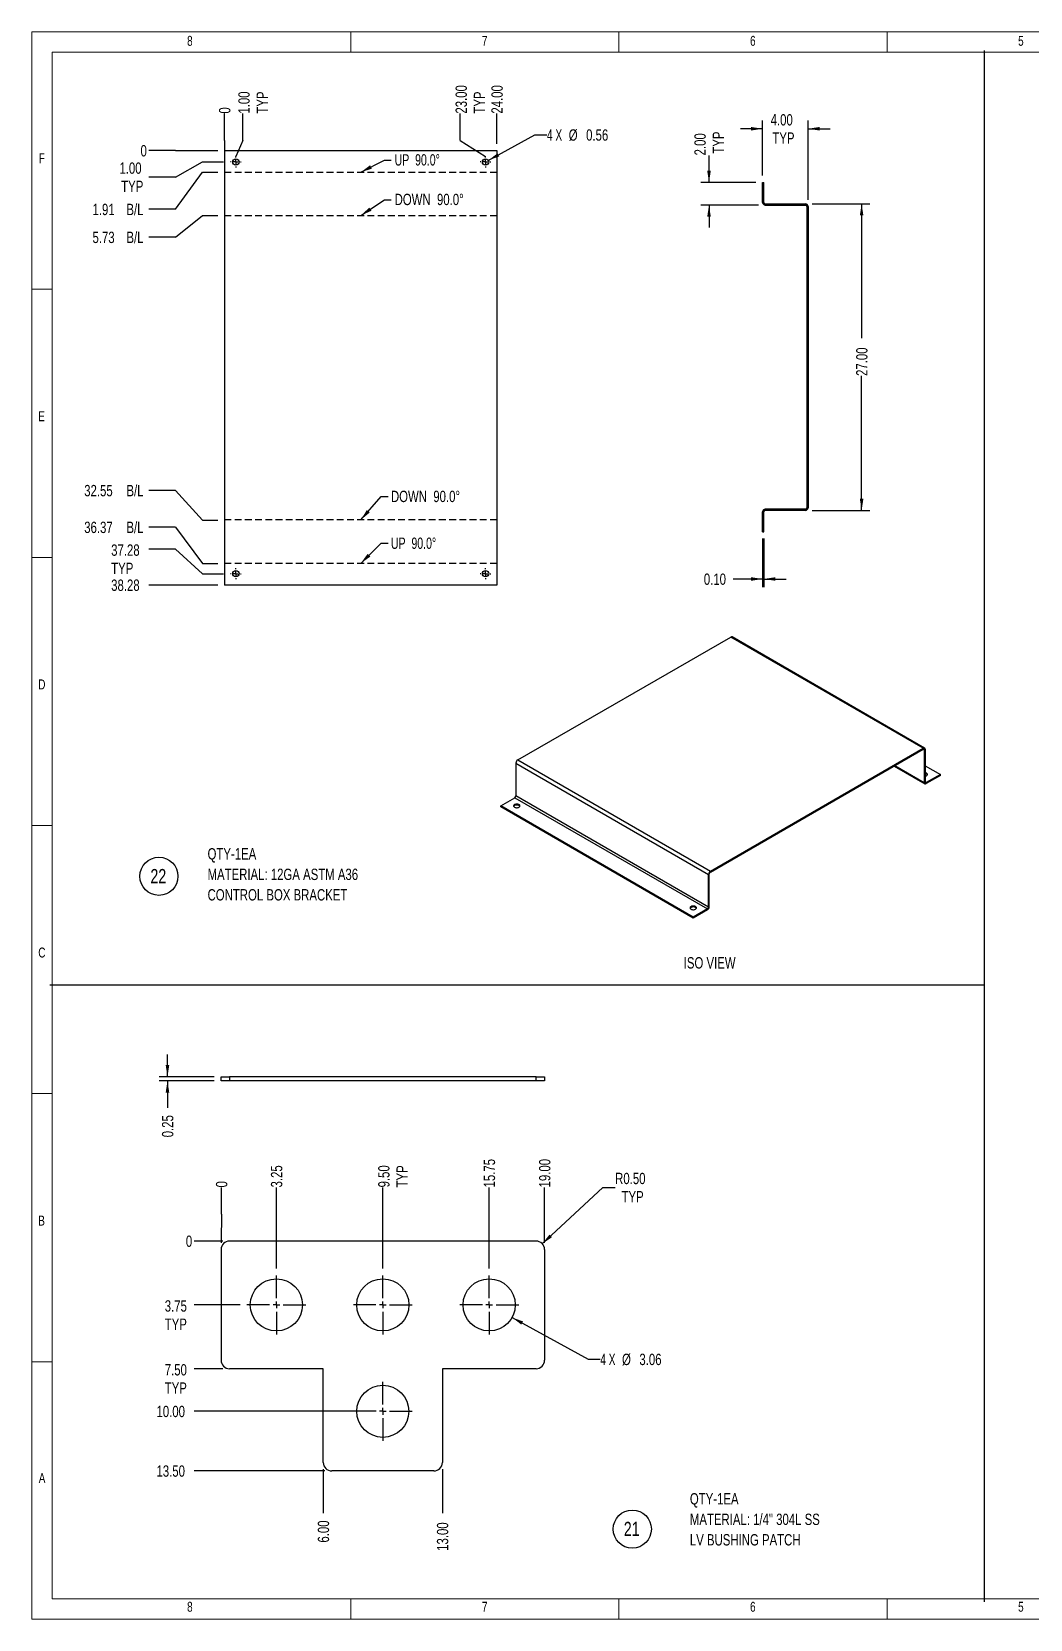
# Model space of a CAD drawing. Header units: inches. Extents: x 1 to 529, y 1 to 374.
# Drawn here: x 0.6 to 235.2, y 0.6 to 373.6 of the extents above; entities that cross this region are included whole.
import ezdxf

# ---------------------------------------------------------------- set-up
doc = ezdxf.new("R2010")
doc.units = ezdxf.units.IN
doc.header["$LTSCALE"] = 32
doc.header["$MEASUREMENT"] = 0
doc.linetypes.add('HIDDEN', pattern=[0.075, 0.05, -0.025])
doc.layers.add('FORMAT', color=7, linetype='Continuous')
doc.styles.add('SLDTEXTSTYLE0', font='TXT', dxfattribs={"width": 0.75})
doc.styles.add('SLDTEXTSTYLE2', font='TXT', dxfattribs={"width": 0.666667})
doc.styles.add('SLDTEXTSTYLE3', font='TXT', dxfattribs={"width": 0.694444})
doc.dimstyles.new('SLDDIMSTYLE10', dxfattribs={"dimtxt": 2.71875, "dimasz": 2.71875, "dimexe": 0, "dimexo": 0.0625, "dimgap": 0.679688, "dimtad": 0, "dimtih": 1, "dimtoh": 1, "dimdec": 0, "dimlfac": 0.25, "dimrnd": 1e-09, "dimdsep": 46, "dimtxsty": 'SLDTEXTSTYLE0', "dimblk1": 'NONE', "dimblk2": 'NONE', "dimsah": 1, "dimcen": 0.09, "dimadec": 0, "dimazin": 2, "dimtfac": 1, "dimtdec": 0, "dimtofl": 0, "dimtmove": 0, "dimatfit": 3, "dimldrblk": 'NONE', "dimfxl": 0, "dimfrac": 2, "dimtolj": 1, "dimtzin": 12, "dimarcsym": 0})
doc.dimstyles.new('SLDDIMSTYLE11', dxfattribs={"dimtxt": 2.71875, "dimasz": 2.71875, "dimexe": 0, "dimexo": 0.0625, "dimgap": 0.679688, "dimtad": 0, "dimtih": 1, "dimtoh": 1, "dimlfac": 0.25, "dimrnd": 1e-09, "dimzin": 12, "dimdsep": 46, "dimtxsty": 'SLDTEXTSTYLE0', "dimblk1": 'NONE', "dimblk2": 'NONE', "dimsah": 1, "dimcen": 0.09, "dimadec": 0, "dimazin": 3, "dimtfac": 1, "dimtofl": 0, "dimtmove": 0, "dimatfit": 3, "dimldrblk": 'NONE', "dimfxl": 0, "dimfrac": 2, "dimtolj": 1, "dimtzin": 12, "dimarcsym": 0})
doc.dimstyles.new('SLDDIMSTYLE12', dxfattribs={"dimtxt": 2.71875, "dimasz": 2.71875, "dimexe": 0, "dimexo": 0.0625, "dimgap": 0.679688, "dimtad": 0, "dimtih": 1, "dimtoh": 1, "dimlfac": 0.25, "dimrnd": 1e-09, "dimzin": 4, "dimdsep": 46, "dimtxsty": 'SLDTEXTSTYLE0', "dimblk1": 'NONE', "dimblk2": 'NONE', "dimsah": 1, "dimcen": 0.09, "dimadec": 0, "dimazin": 1, "dimtfac": 1, "dimtofl": 0, "dimtmove": 0, "dimatfit": 3, "dimldrblk": 'NONE', "dimfxl": 0, "dimfrac": 2, "dimtolj": 1, "dimtzin": 12, "dimarcsym": 0})
doc.dimstyles.new('SLDDIMSTYLE13', dxfattribs={"dimtxt": 2.71875, "dimasz": 2.71875, "dimexe": 0, "dimexo": 0.0625, "dimgap": 0.679688, "dimtad": 0, "dimtih": 1, "dimtoh": 1, "dimlfac": 0.25, "dimrnd": 1e-09, "dimzin": 4, "dimdsep": 46, "dimtxsty": 'SLDTEXTSTYLE0', "dimblk1": 'NONE', "dimblk2": 'NONE', "dimsah": 1, "dimcen": 0.09, "dimadec": 0, "dimazin": 1, "dimtfac": 1, "dimtofl": 0, "dimtmove": 0, "dimatfit": 3, "dimldrblk": 'NONE', "dimfxl": 0, "dimfrac": 2, "dimtolj": 1, "dimtzin": 12, "dimarcsym": 0})
doc.dimstyles.new('SLDDIMSTYLE14', dxfattribs={"dimtxt": 2.71875, "dimasz": 2.71875, "dimexe": 0, "dimexo": 0.0625, "dimgap": 0.679688, "dimtad": 0, "dimtih": 1, "dimtoh": 1, "dimlfac": 0.25, "dimrnd": 1e-09, "dimzin": 12, "dimdsep": 46, "dimtxsty": 'SLDTEXTSTYLE0', "dimblk1": 'NONE', "dimblk2": 'NONE', "dimsah": 1, "dimcen": 0.09, "dimadec": 0, "dimazin": 3, "dimtfac": 1, "dimtofl": 0, "dimtmove": 0, "dimatfit": 3, "dimldrblk": 'NONE', "dimfxl": 0, "dimfrac": 2, "dimtolj": 1, "dimtzin": 12, "dimarcsym": 0})
doc.dimstyles.new('SLDDIMSTYLE15', dxfattribs={"dimtxt": 2.71875, "dimasz": 2.71875, "dimexe": 0, "dimexo": 0.0625, "dimgap": 0.679688, "dimtad": 0, "dimtih": 1, "dimtoh": 1, "dimlfac": 0.25, "dimrnd": 1e-09, "dimzin": 12, "dimdsep": 46, "dimtxsty": 'SLDTEXTSTYLE0', "dimsah": 1, "dimcen": 0, "dimadec": 0, "dimazin": 3, "dimtfac": 1, "dimtofl": 0, "dimtmove": 0, "dimatfit": 3, "dimfxl": 0, "dimfrac": 2, "dimtolj": 1, "dimtzin": 12, "dimarcsym": 0})
doc.dimstyles.new('SLDDIMSTYLE16', dxfattribs={"dimtxt": 2.71875, "dimasz": 2.71875, "dimexe": 0, "dimexo": 0.0625, "dimgap": 0.679688, "dimtad": 0, "dimtih": 1, "dimtoh": 1, "dimlfac": 0.25, "dimrnd": 1e-09, "dimzin": 0, "dimdsep": 46, "dimtxsty": 'SLDTEXTSTYLE0', "dimsah": 1, "dimcen": 0, "dimadec": 0, "dimazin": 0, "dimtfac": 1, "dimtofl": 0, "dimtmove": 0, "dimatfit": 3, "dimfxl": 0, "dimfrac": 2, "dimtolj": 1, "dimtzin": 12, "dimarcsym": 0})
doc.dimstyles.new('SLDDIMSTYLE20', dxfattribs={"dimtxt": 2.71875, "dimasz": 2.71875, "dimexe": 0, "dimexo": 0.0625, "dimgap": 0.679688, "dimtad": 0, "dimlfac": 0.375, "dimrnd": 1e-09, "dimzin": 4, "dimdsep": 46, "dimtxsty": 'SLDTEXTSTYLE0', "dimsah": 1, "dimcen": 0.09, "dimadec": 0, "dimazin": 1, "dimtfac": 1, "dimtmove": 0, "dimatfit": 0, "dimfxl": 0, "dimfrac": 2, "dimtolj": 1, "dimtzin": 12, "dimarcsym": 0})
doc.dimstyles.new('SLDDIMSTYLE21', dxfattribs={"dimtxt": 2.71875, "dimasz": 2.71875, "dimexe": 0, "dimexo": 0.0625, "dimgap": 0.679688, "dimtad": 0, "dimlfac": 0.375, "dimrnd": 1e-09, "dimzin": 4, "dimdsep": 46, "dimtxsty": 'SLDTEXTSTYLE0', "dimsah": 1, "dimcen": 0.09, "dimadec": 0, "dimazin": 1, "dimtfac": 1, "dimtofl": 0, "dimtmove": 0, "dimatfit": 3, "dimfxl": 0, "dimfrac": 2, "dimtolj": 1, "dimtzin": 12, "dimarcsym": 0})
doc.dimstyles.new('SLDDIMSTYLE22', dxfattribs={"dimtxt": 2.71875, "dimasz": 2.71875, "dimexe": 0, "dimexo": 0.0625, "dimgap": 0.679688, "dimtad": 0, "dimlfac": 0.375, "dimrnd": 1e-09, "dimzin": 0, "dimdsep": 46, "dimtxsty": 'SLDTEXTSTYLE0', "dimsah": 1, "dimcen": 0.09, "dimadec": 0, "dimazin": 0, "dimtfac": 1, "dimtmove": 0, "dimatfit": 0, "dimfxl": 0, "dimfrac": 2, "dimtolj": 1, "dimtzin": 12, "dimarcsym": 0})
doc.dimstyles.new('SLDDIMSTYLE23', dxfattribs={"dimtxt": 2.71875, "dimasz": 2.71875, "dimexe": 0, "dimexo": 0.0625, "dimgap": 0.679688, "dimtad": 0, "dimtih": 1, "dimtoh": 1, "dimdec": 0, "dimlfac": 0.375, "dimrnd": 1e-09, "dimdsep": 46, "dimtxsty": 'SLDTEXTSTYLE0', "dimblk1": 'NONE', "dimblk2": 'NONE', "dimsah": 1, "dimcen": 0.09, "dimadec": 0, "dimazin": 2, "dimtfac": 1, "dimtdec": 0, "dimtofl": 0, "dimtmove": 0, "dimatfit": 3, "dimldrblk": 'NONE', "dimfxl": 0, "dimfrac": 2, "dimtolj": 1, "dimtzin": 12, "dimarcsym": 0})
doc.dimstyles.new('SLDDIMSTYLE24', dxfattribs={"dimtxt": 2.71875, "dimasz": 2.71875, "dimexe": 0, "dimexo": 0.0625, "dimgap": 0.679688, "dimtad": 0, "dimtih": 1, "dimtoh": 1, "dimlfac": 0.375, "dimrnd": 1e-09, "dimzin": 4, "dimdsep": 46, "dimtxsty": 'SLDTEXTSTYLE0', "dimblk1": 'NONE', "dimblk2": 'NONE', "dimsah": 1, "dimcen": 0.09, "dimadec": 0, "dimazin": 1, "dimtfac": 1, "dimtofl": 0, "dimtmove": 0, "dimatfit": 3, "dimldrblk": 'NONE', "dimfxl": 0, "dimfrac": 2, "dimtolj": 1, "dimtzin": 12, "dimarcsym": 0})
doc.dimstyles.new('SLDDIMSTYLE25', dxfattribs={"dimtxt": 2.71875, "dimasz": 2.71875, "dimexe": 0, "dimexo": 0.0625, "dimgap": 0.679688, "dimtad": 0, "dimtih": 1, "dimtoh": 1, "dimlfac": 0.375, "dimrnd": 1e-09, "dimzin": 12, "dimdsep": 46, "dimtxsty": 'SLDTEXTSTYLE0', "dimblk1": 'NONE', "dimblk2": 'NONE', "dimsah": 1, "dimcen": 0.09, "dimadec": 0, "dimazin": 3, "dimtfac": 1, "dimtofl": 0, "dimtmove": 0, "dimatfit": 3, "dimldrblk": 'NONE', "dimfxl": 0, "dimfrac": 2, "dimtolj": 1, "dimtzin": 12, "dimarcsym": 0})
doc.dimstyles.new('SLDDIMSTYLE26', dxfattribs={"dimtxt": 2.71875, "dimasz": 2.71875, "dimexe": 0, "dimexo": 0.0625, "dimgap": 0.679688, "dimtad": 0, "dimtih": 1, "dimtoh": 1, "dimlfac": 0.375, "dimrnd": 1e-09, "dimzin": 4, "dimdsep": 46, "dimtxsty": 'SLDTEXTSTYLE0', "dimblk1": 'NONE', "dimblk2": 'NONE', "dimsah": 1, "dimcen": 0.09, "dimadec": 0, "dimazin": 1, "dimtfac": 1, "dimtofl": 0, "dimtmove": 0, "dimatfit": 3, "dimldrblk": 'NONE', "dimfxl": 0, "dimfrac": 2, "dimtolj": 1, "dimtzin": 12, "dimarcsym": 0})
doc.dimstyles.new('SLDDIMSTYLE27', dxfattribs={"dimtxt": 2.71875, "dimasz": 2.71875, "dimexe": 0, "dimexo": 0.0625, "dimgap": 0.679688, "dimtad": 0, "dimtih": 1, "dimtoh": 1, "dimlfac": 0.375, "dimrnd": 1e-09, "dimdsep": 46, "dimtxsty": 'SLDTEXTSTYLE0', "dimsah": 1, "dimcen": 0, "dimadec": 0, "dimazin": 2, "dimtfac": 1, "dimtofl": 0, "dimtmove": 0, "dimatfit": 3, "dimfxl": 0, "dimfrac": 2, "dimtolj": 1, "dimtzin": 12, "dimarcsym": 0})
doc.dimstyles.new('SLDDIMSTYLE8', dxfattribs={"dimtxt": 0.18, "dimasz": 2.71875, "dimexe": 0, "dimexo": 0.0625, "dimgap": 0, "dimtad": 0, "dimtih": 1, "dimtoh": 1, "dimdec": 0, "dimrnd": 1e-09, "dimzin": 0, "dimdsep": 46, "dimtxsty": 'Standard', "dimsah": 1, "dimcen": 0.09, "dimadec": 0, "dimazin": 0, "dimtfac": 2.71875, "dimtdec": 0, "dimtofl": 0, "dimtmove": 0, "dimatfit": 3, "dimfxl": 0, "dimfrac": 2, "dimtolj": 1, "dimtzin": 0, "dimarcsym": 0})
doc.dimstyles.new('SLDDIMSTYLE9', dxfattribs={"dimtxt": 2.71875, "dimasz": 2.71875, "dimexe": 0, "dimexo": 0.0625, "dimgap": 0.679688, "dimtad": 0, "dimlfac": 0.25, "dimrnd": 1e-09, "dimdsep": 46, "dimtxsty": 'SLDTEXTSTYLE0', "dimsah": 1, "dimcen": 0.09, "dimadec": 0, "dimazin": 2, "dimtfac": 1, "dimtmove": 0, "dimatfit": 0, "dimfxl": 0, "dimfrac": 2, "dimtolj": 1, "dimtzin": 12, "dimarcsym": 0})

# ---------------------------------------------------------------- blocks, each defined once
blk = doc.blocks.new('SW_NOTE_0')
at = {"layer": 'FORMAT', "color": 0, "attachment_point": 1, "style": 'SLDTEXTSTYLE0'}
for s, insert, char_height in [('QTY-1EA', (0, 3.44), 2.667), ('MATERIAL: 12GA ASTM A36', (0, -1.38), 2.6667), ('CONTROL BOX BRACKET', (0, -6.19), 2.6667)]:
    blk.add_mtext(s, dxfattribs=dict(at, insert=insert, char_height=char_height))
blk = doc.blocks.new('SW_NOTE_0_3')
at = {"layer": 'FORMAT', "color": 0, "attachment_point": 1, "style": 'SLDTEXTSTYLE0'}
for s, insert, char_height in [('QTY-1EA', (0, 3.44), 2.667), ('MATERIAL: 1/4" 304L SS', (0, -1.38), 2.6667), ('LV BUSHING PATCH', (0, -6.19), 2.6667)]:
    blk.add_mtext(s, dxfattribs=dict(at, insert=insert, char_height=char_height))
blk = doc.blocks.new('Drawing View98')
at = {"color": 7, "linetype": 'Continuous', "lineweight": 25}
for p, q in [((-74, 0), (-74, 1)), ((-74, 1), (-72, 1)), ((-72, 0), (-74, 0)), ((-72, 1), (-72, 0)), ((0, 1), (-72, 1)), ((0, 0), (-72, 0)), ((0, 0), (0, 1)), ((0, 1), (2, 1)), ((2, 0), (0, 0)), ((2, 1), (2, 0))]:
    blk.add_line(p, q, dxfattribs=at)
blk = doc.blocks.new('_D_16')
at = {"layer": 'FORMAT'}
for p, q in [((32.49, 128.07), (32.49, 133.29)), ((43.49, 128.07), (30.57, 128.07)), ((43.49, 127.07), (30.57, 127.07)), ((32.49, 127.07), (32.49, 120.73))]:
    blk.add_line(p, q, dxfattribs=at)
for points in [[(32.49, 128.07), (32.91, 130.78), (32.07, 130.78)], [(32.49, 127.07), (32.07, 124.35), (32.91, 124.35)]]:
    blk.add_solid(points, dxfattribs=at)
at = {"layer": 'FORMAT', "insert": (31.2, 113.83), "char_height": 2.667, "attachment_point": 1, "rotation": 90, "style": 'SLDTEXTSTYLE0'}
blk.add_mtext('0.25', dxfattribs=at)
blk = doc.blocks.new('SW_NOTE_0_5')
at = {"layer": 'FORMAT', "color": 0}
blk.add_circle((2.43, 2.59), 4.48, dxfattribs=at)
at = {"layer": 'FORMAT', "color": 0, "insert": (2.29, 4.3), "char_height": 3.333, "attachment_point": 2, "style": 'SLDTEXTSTYLE0'}
blk.add_mtext('21', dxfattribs=at)
blk = doc.blocks.new('Drawing View99')
at = {"color": 7, "linetype": 'Continuous', "lineweight": 25}
for p, q in [((22, 30), (-50, 30)), ((-52, 28), (-52, 2)), ((24, 28), (24, 2)), ((0, 0), (0, -22)), ((22, 0), (0, 0)), ((-28, 0), (-50, 0)), ((-28, -22), (-28, 0)), ((-2, -24), (-26, -24))]:
    blk.add_line(p, q, dxfattribs=at)
for centre, radius in [((-39, 15), 6.13), ((-14, 15), 6.13), ((11, 15), 6.13), ((-14, -10), 6.12)]:
    blk.add_circle(centre, radius, dxfattribs=at)
for centre, start, end in [((-50, 28), 90, 180), ((22, 28), 0, 90), ((-50, 2), 180, 270), ((22, 2), 270, 0), ((-26, -22), 180, 270), ((-2, -22), 270, 0)]:
    blk.add_arc(centre, 2, start, end, dxfattribs=at)
blk = doc.blocks.new('_D_17')
at = {"layer": 'FORMAT'}
blk.add_line((45.49, 89.45), (38.75, 89.45), dxfattribs=at)
at = {"layer": 'FORMAT', "insert": (36.81, 90.75), "char_height": 2.67, "attachment_point": 1, "style": 'SLDTEXTSTYLE0'}
blk.add_mtext('0', dxfattribs=at)
blk = doc.blocks.new('_None')
blk = doc.blocks.new('_D_18')
at = {"layer": 'FORMAT'}
blk.add_line((49.56, 74.45), (38.75, 74.45), dxfattribs=at)
at = {"layer": 'FORMAT', "char_height": 2.667, "attachment_point": 1, "style": 'SLDTEXTSTYLE0'}
for s, insert in [('3.75', (31.85, 75.54)), ('TYP', (31.85, 71.25))]:
    blk.add_mtext(s, dxfattribs=dict(at, insert=insert))
blk = doc.blocks.new('_D_19')
at = {"layer": 'FORMAT'}
blk.add_line((45.49, 59.45), (38.75, 59.45), dxfattribs=at)
at = {"layer": 'FORMAT', "char_height": 2.667, "attachment_point": 1, "style": 'SLDTEXTSTYLE0'}
for s, insert in [('7.50', (31.85, 60.54)), ('TYP', (31.85, 56.25))]:
    blk.add_mtext(s, dxfattribs=dict(at, insert=insert))
blk = doc.blocks.new('_D_20')
at = {"layer": 'FORMAT'}
blk.add_line((81.49, 49.45), (38.75, 49.45), dxfattribs=at)
at = {"layer": 'FORMAT', "insert": (29.91, 50.75), "char_height": 2.667, "attachment_point": 1, "style": 'SLDTEXTSTYLE0'}
blk.add_mtext('10.00', dxfattribs=at)
blk = doc.blocks.new('_D_21')
at = {"layer": 'FORMAT'}
blk.add_line((69.49, 35.45), (38.75, 35.45), dxfattribs=at)
at = {"layer": 'FORMAT', "insert": (29.91, 36.75), "char_height": 2.667, "attachment_point": 1, "style": 'SLDTEXTSTYLE0'}
blk.add_mtext('13.50', dxfattribs=at)
blk = doc.blocks.new('_D_22')
at = {"layer": 'FORMAT'}
for p, q in [((45.17, 95.75), (45.17, 102.05)), ((45.17, 95.75), (45.09, 89.45)), ((45.09, 89.45), (45.09, 89.05))]:
    blk.add_line(p, q, dxfattribs=at)
at = {"layer": 'FORMAT', "insert": (43.88, 102.05), "char_height": 2.67, "attachment_point": 1, "rotation": 90, "style": 'SLDTEXTSTYLE0'}
blk.add_mtext('0', dxfattribs=at)
blk = doc.blocks.new('_D_23')
at = {"layer": 'FORMAT'}
blk.add_line((58.09, 82.98), (58.09, 102.05), dxfattribs=at)
at = {"layer": 'FORMAT', "insert": (56.8, 102.05), "char_height": 2.667, "attachment_point": 1, "rotation": 90, "style": 'SLDTEXTSTYLE0'}
blk.add_mtext('3.25', dxfattribs=at)
blk = doc.blocks.new('_D_24')
at = {"layer": 'FORMAT'}
blk.add_line((69.09, 35.85), (69.09, 25.51), dxfattribs=at)
at = {"layer": 'FORMAT', "insert": (67.8, 18.61), "char_height": 2.667, "attachment_point": 1, "rotation": 90, "style": 'SLDTEXTSTYLE0'}
blk.add_mtext('6.00', dxfattribs=at)
blk = doc.blocks.new('_D_25')
at = {"layer": 'FORMAT'}
blk.add_line((83.09, 82.98), (83.09, 102.05), dxfattribs=at)
at = {"layer": 'FORMAT', "char_height": 2.667, "attachment_point": 1, "rotation": 90, "style": 'SLDTEXTSTYLE0'}
for s, insert in [('9.50', (82, 102.05)), ('TYP', (86.29, 102.05))]:
    blk.add_mtext(s, dxfattribs=dict(at, insert=insert))
blk = doc.blocks.new('_D_26')
at = {"layer": 'FORMAT'}
blk.add_line((97.09, 35.85), (97.09, 25.51), dxfattribs=at)
at = {"layer": 'FORMAT', "insert": (95.8, 16.67), "char_height": 2.667, "attachment_point": 1, "rotation": 90, "style": 'SLDTEXTSTYLE0'}
blk.add_mtext('13.00', dxfattribs=at)
blk = doc.blocks.new('_D_27')
at = {"layer": 'FORMAT'}
blk.add_line((108.09, 82.98), (108.09, 102.05), dxfattribs=at)
at = {"layer": 'FORMAT', "insert": (106.8, 102.05), "char_height": 2.667, "attachment_point": 1, "rotation": 90, "style": 'SLDTEXTSTYLE0'}
blk.add_mtext('15.75', dxfattribs=at)
blk = doc.blocks.new('_D_28')
at = {"layer": 'FORMAT'}
blk.add_line((121.09, 89.05), (121.09, 102.05), dxfattribs=at)
at = {"layer": 'FORMAT', "insert": (119.8, 102.05), "char_height": 2.667, "attachment_point": 1, "rotation": 90, "style": 'SLDTEXTSTYLE0'}
blk.add_mtext('19.00', dxfattribs=at)
blk = doc.blocks.new('_D_29')
at = {"layer": 'FORMAT'}
for p, q in [((113.46, 71.5), (131.31, 61.69)), ((131.31, 61.69), (134.19, 61.69))]:
    blk.add_line(p, q, dxfattribs=at)
blk.add_solid([(113.46, 71.5), (115.64, 69.83), (116.04, 70.56)], dxfattribs=at)
at = {"layer": 'FORMAT', "char_height": 2.667, "attachment_point": 1}
for s, insert, style in [('4 X', (134.19, 62.98), 'SLDTEXTSTYLE2'), ('%%c', (139.3, 62.98), 'SLDTEXTSTYLE0'), ('3.06', (143.38, 62.98), 'SLDTEXTSTYLE0')]:
    blk.add_mtext(s, dxfattribs=dict(at, insert=insert, style=style))
blk = doc.blocks.new('_D_30')
at = {"layer": 'FORMAT'}
for p, q in [((120.55, 88.82), (134.8, 102.05)), ((134.8, 102.05), (137.68, 102.05))]:
    blk.add_line(p, q, dxfattribs=at)
blk.add_solid([(120.55, 88.82), (122.83, 90.36), (122.26, 90.97)], dxfattribs=at)
at = {"layer": 'FORMAT', "char_height": 2.667, "attachment_point": 1, "style": 'SLDTEXTSTYLE0'}
for s, insert in [('R0.50', (137.68, 105.49)), ('TYP', (139.19, 101.2))]:
    blk.add_mtext(s, dxfattribs=dict(at, insert=insert))
blk = doc.blocks.new('SW_CENTERMARKSYMBOL_25')
at = {"layer": 'FORMAT', "color": 0, "linetype": 'Continuous'}
for p, q in [((0, 1.6), (0, 6.925)), ((-1.6, 0), (-6.925, 0)), ((0, 0), (-0.8, 0)), ((0, 0), (0, 0.8)), ((0, 0), (0, -0.8)), ((0, 0), (0.8, 0)), ((1.6, 0), (6.925, 0)), ((0, -1.6), (0, -6.925))]:
    blk.add_line(p, q, dxfattribs=at)
blk = doc.blocks.new('SW_CENTERMARKSYMBOL_26')
at = {"layer": 'FORMAT', "color": 0, "linetype": 'Continuous'}
for p, q in [((0, 1.6), (0, 6.925)), ((-1.6, 0), (-6.925, 0)), ((0, 0), (-0.8, 0)), ((0, 0), (0, 0.8)), ((0, 0), (0, -0.8)), ((0, 0), (0.8, 0)), ((1.6, 0), (6.925, 0)), ((0, -1.6), (0, -6.925))]:
    blk.add_line(p, q, dxfattribs=at)
blk = doc.blocks.new('SW_CENTERMARKSYMBOL_27')
at = {"layer": 'FORMAT', "color": 0, "linetype": 'Continuous'}
for p, q in [((0, 1.6), (0, 6.925)), ((-1.6, 0), (-6.925, 0)), ((0, 0), (-0.8, 0)), ((0, 0), (0, 0.8)), ((0, 0), (0, -0.8)), ((0, 0), (0.8, 0)), ((1.6, 0), (6.925, 0)), ((0, -1.6), (0, -6.925))]:
    blk.add_line(p, q, dxfattribs=at)
blk = doc.blocks.new('SW_CENTERMARKSYMBOL_28')
at = {"layer": 'FORMAT', "color": 0, "linetype": 'Continuous'}
for p, q in [((0, 1.6), (0, 6.925)), ((-1.6, 0), (-6.925, 0)), ((0, 0), (-0.8, 0)), ((0, 0), (0, 0.8)), ((0, 0), (0, -0.8)), ((0, 0), (0.8, 0)), ((1.6, 0), (6.925, 0)), ((0, -1.6), (0, -6.925))]:
    blk.add_line(p, q, dxfattribs=at)
blk = doc.blocks.new('Drawing View118')
at = {"color": 7, "linetype": 'Continuous', "lineweight": 25}
for p, q in [((-10.39, 0.95), (-10.39, 5.67)), ((-10.39, 5.67), (-10.11, 5.67)), ((-10.11, 0.95), (-10.11, 5.67)), ((-10.11, 0.95), (-10.39, 0.95)), ((-9.78, 0.61), (-0.33, 0.61)), ((-9.78, 0.61), (-9.78, 0.33)), ((-9.78, 0.33), (-0.33, 0.33)), ((-0.33, 0.33), (-0.33, 0.61)), ((0, 0), (0.28, 0)), ((0, 0), (0, -70.78)), ((0.28, 0), (0.28, -70.78)), ((0, -70.78), (0.28, -70.78)), ((-10.11, -71.72), (-10.39, -71.72)), ((-10.39, -76.44), (-10.39, -71.72)), ((-10.11, -76.44), (-10.11, -71.72)), ((-0.33, -71.11), (-9.78, -71.11)), ((-9.78, -71.39), (-9.78, -71.11)), ((-0.33, -71.39), (-9.78, -71.39)), ((-0.33, -71.11), (-0.33, -71.39)), ((-10.39, -76.44), (-10.11, -76.44))]:
    blk.add_line(p, q, dxfattribs=at)
for centre, radius, start, end in [((-9.78, 0.95), 0.612, 180, 270), ((-9.78, 0.95), 0.333, 180, 270), ((-0.33, 0), 0.612, 0, 90), ((-0.33, 0), 0.333, 0, 90), ((-0.33, -70.78), 0.333, 270, 0), ((-0.33, -70.78), 0.612, 270, 0), ((-9.78, -71.72), 0.612, 90, 180), ((-9.78, -71.72), 0.333, 90, 180)]:
    blk.add_arc(centre, radius, start, end, dxfattribs=at)
blk = doc.blocks.new('_D_35')
at = {"layer": 'FORMAT'}
for p, q in [((159.74, 338.18), (159.74, 344.52)), ((170.74, 338.18), (157.82, 338.18)), ((171.35, 332.85), (157.82, 332.85)), ((159.74, 332.85), (159.74, 327.62))]:
    blk.add_line(p, q, dxfattribs=at)
for points in [[(159.74, 338.18), (160.16, 340.9), (159.32, 340.9)], [(159.74, 332.85), (159.32, 330.13), (160.16, 330.13)]]:
    blk.add_solid(points, dxfattribs=at)
at = {"layer": 'FORMAT', "char_height": 2.667, "attachment_point": 1, "rotation": 90, "style": 'SLDTEXTSTYLE0'}
for s, insert in [('2.00', (156.3, 344.52)), ('TYP', (160.59, 344.93))]:
    blk.add_mtext(s, dxfattribs=dict(at, insert=insert))
blk = doc.blocks.new('_D_36')
at = {"layer": 'FORMAT'}
for p, q in [((172.34, 350.78), (167.11, 350.78)), ((172.34, 339.78), (172.34, 352.7)), ((183, 334.12), (183, 352.7)), ((183, 350.78), (188.23, 350.78))]:
    blk.add_line(p, q, dxfattribs=at)
for points in [[(172.34, 350.78), (169.62, 351.2), (169.62, 350.37)], [(183, 350.78), (185.72, 350.37), (185.72, 351.2)]]:
    blk.add_solid(points, dxfattribs=at)
at = {"layer": 'FORMAT', "char_height": 2.667, "attachment_point": 1, "style": 'SLDTEXTSTYLE0'}
for s, insert in [('4.00', (174.22, 354.22)), ('TYP', (174.63, 349.93))]:
    blk.add_mtext(s, dxfattribs=dict(at, insert=insert))
blk = doc.blocks.new('_D_37')
at = {"layer": 'FORMAT'}
for p, q in [((183.99, 333.13), (197.52, 333.13)), ((195.6, 333.13), (195.6, 301.55)), ((195.6, 261.13), (195.6, 292.71)), ((183.99, 261.13), (197.52, 261.13))]:
    blk.add_line(p, q, dxfattribs=at)
for points in [[(195.6, 333.13), (195.18, 330.41), (196.02, 330.41)], [(195.6, 261.13), (196.02, 263.85), (195.18, 263.85)]]:
    blk.add_solid(points, dxfattribs=at)
at = {"layer": 'FORMAT', "insert": (194.31, 292.71), "char_height": 2.667, "attachment_point": 1, "rotation": 90, "style": 'SLDTEXTSTYLE0'}
blk.add_mtext('27.00', dxfattribs=at)
blk = doc.blocks.new('_D_38')
at = {"layer": 'FORMAT'}
for p, q in [((172.34, 254.48), (172.34, 243.08)), ((172.62, 254.48), (172.62, 243.08)), ((172.34, 245), (165.42, 245)), ((172.62, 245), (177.85, 245))]:
    blk.add_line(p, q, dxfattribs=at)
for points in [[(172.34, 245), (169.62, 245.42), (169.62, 244.58)], [(172.62, 245), (175.34, 244.58), (175.34, 245.42)]]:
    blk.add_solid(points, dxfattribs=at)
at = {"layer": 'FORMAT', "insert": (158.52, 246.29), "char_height": 2.667, "attachment_point": 1, "style": 'SLDTEXTSTYLE0'}
blk.add_mtext('0.10', dxfattribs=at)
blk = doc.blocks.new('Drawing View120')
at = {"color": 7, "linetype": 'Continuous', "lineweight": 25}
for p, q in [((0, 0), (-45.25, 26.13)), ((-95.61, -2.8), (-45.56, 26.09)), ((-0.31, -0.03), (-45.56, 26.09)), ((-96.04, -3.55), (-50.78, -29.67)), ((-96.04, -3.55), (-96.04, -11.26)), ((-95.61, -2.8), (-50.35, -28.92)), ((-50.35, -28.92), (-0.31, -0.03)), ((-50.35, -29.15), (-0.31, -0.26)), ((-0.31, -0.26), (-0.31, -0.03)), ((-0.31, -0.26), (-0.07, -0.39)), ((-0.07, -0.39), (0.13, -0.28)), ((-0.07, -0.39), (-0.07, -8.1)), ((0.13, -0.28), (0.13, -7.99)), ((-7.16, -4.22), (0.06, -8.38)), ((-6.98, -4.11), (-0.07, -8.1)), ((0.13, -4.14), (3.7, -6.2)), ((3.7, -6.2), (0.36, -8.13)), ((3.7, -6.43), (0.36, -8.35)), ((3.7, -6.43), (3.7, -6.2)), ((0.13, -7.99), (-0.07, -8.1)), ((0.36, -8.13), (0.13, -7.99)), ((0.36, -8.13), (0.36, -8.35)), ((-99.61, -13.59), (-96.28, -11.66)), ((-99.61, -13.82), (-99.61, -13.59)), ((-54.36, -39.72), (-99.61, -13.59)), ((-54.36, -39.94), (-99.61, -13.82)), ((-96.28, -11.66), (-51.02, -37.79)), ((-50.78, -37.38), (-96.04, -11.26)), ((-50.59, -29.56), (-50.78, -29.67)), ((-50.78, -37.38), (-50.78, -29.67)), ((-50.59, -37.27), (-50.59, -29.56)), ((-50.35, -29.15), (-50.35, -28.92)), ((-50.78, -37.38), (-50.59, -37.27)), ((-51.02, -37.79), (-54.36, -39.72)), ((-51.02, -38.02), (-54.36, -39.94)), ((-54.36, -39.94), (-54.36, -39.72)), ((-51.02, -37.79), (-51.02, -38.02))]:
    blk.add_line(p, q, dxfattribs=at)
at = {"color": 7, "linetype": 'Continuous', "lineweight": 25, "flags": 128}
for points in [[(0.13, -6.61), (0.18, -6.61), (0.33, -6.56), (0.46, -6.5), (0.56, -6.43), (0.63, -6.34), (0.67, -6.25), (0.67, -6.15), (0.63, -6.06), (0.56, -5.97), (0.46, -5.89), (0.33, -5.83), (0.18, -5.79), (0.13, -5.78)], [(-96.37, -13.9), (-96.24, -13.96), (-96.09, -14), (-95.93, -14.02), (-95.76, -14.02), (-95.6, -14), (-95.45, -13.96), (-95.31, -13.9), (-95.21, -13.82), (-95.14, -13.73), (-95.1, -13.64), (-95.1, -13.54), (-95.14, -13.45), (-95.21, -13.36), (-95.31, -13.29), (-95.45, -13.23), (-95.6, -13.18), (-95.76, -13.16), (-95.93, -13.16), (-96.09, -13.18), (-96.24, -13.23), (-96.37, -13.29), (-96.47, -13.36), (-96.55, -13.45), (-96.58, -13.54), (-96.58, -13.64), (-96.55, -13.73), (-96.47, -13.82), (-96.37, -13.9)], [(-95.12, -13.71), (-95.14, -13.68), (-95.21, -13.59), (-95.31, -13.51), (-95.45, -13.45), (-95.6, -13.41), (-95.76, -13.39), (-95.93, -13.39), (-96.09, -13.41), (-96.24, -13.45), (-96.37, -13.51), (-96.47, -13.59), (-96.55, -13.68), (-96.56, -13.71)], [(-54.89, -37.84), (-54.76, -37.9), (-54.61, -37.95), (-54.44, -37.97), (-54.28, -37.97), (-54.11, -37.95), (-53.96, -37.9), (-53.83, -37.84), (-53.73, -37.77), (-53.65, -37.68), (-53.62, -37.59), (-53.62, -37.49), (-53.65, -37.4), (-53.73, -37.31), (-53.83, -37.23), (-53.96, -37.17), (-54.11, -37.13), (-54.28, -37.11), (-54.44, -37.11), (-54.61, -37.13), (-54.76, -37.17), (-54.89, -37.23), (-54.99, -37.31), (-55.06, -37.4), (-55.1, -37.49), (-55.1, -37.59), (-55.06, -37.68), (-54.99, -37.77), (-54.89, -37.84)], [(-53.64, -37.65), (-53.65, -37.62), (-53.73, -37.54), (-53.83, -37.46), (-53.96, -37.4), (-54.11, -37.36), (-54.28, -37.34), (-54.44, -37.34), (-54.61, -37.36), (-54.76, -37.4), (-54.89, -37.46), (-54.99, -37.54), (-55.06, -37.62), (-55.08, -37.65)]]:
    blk.add_lwpolyline(points, dxfattribs=at)
at = {"color": 7, "linetype": 'Continuous', "lineweight": 25}
for centre, radius, start, end in [((-45.38, 25.84), 0.308, 65.6929, 125.6176), ((-0.14, -0.24), 0.267, 350.786, 129.2033), ((-95.1, -3.59), 0.941, 122.6055, 177.3945), ((-0.21, -0.37), 0.146, 350.786, 129.2033), ((0.08, -6.69), 0.682, 33.7338, 86.2738), ((0.19, -8.15), 0.267, 170.786, 309.2033), ((0.27, -8.01), 0.146, 170.786, 309.2033), ((-96.55, -11.23), 0.512, 302.6055, 357.3945), ((-49.84, -29.71), 0.941, 122.6055, 177.3945), ((-50.08, -29.58), 0.512, 122.6055, 177.3945), ((-51.53, -37.22), 0.941, 302.6055, 357.3945), ((-51.3, -37.36), 0.512, 302.6055, 357.3945)]:
    blk.add_arc(centre, radius, start, end, dxfattribs=at)
blk = doc.blocks.new('SW_NOTE_0_6')
at = {"layer": 'FORMAT', "color": 0}
blk.add_circle((2.43, 2.59), 4.48, dxfattribs=at)
at = {"layer": 'FORMAT', "color": 0, "insert": (2.29, 4.3), "char_height": 3.333, "attachment_point": 2, "style": 'SLDTEXTSTYLE0'}
blk.add_mtext('22', dxfattribs=at)
blk = doc.blocks.new('Drawing View121')
at = {"color": 7, "linetype": 'Continuous', "lineweight": 25}
for p, q in [((-2.67, 1.92), (61.33, 1.92)), ((-2.67, 1.92), (-2.67, -100.15)), ((61.33, 1.92), (61.33, -100.15)), ((61.33, -100.15), (-2.67, -100.15))]:
    blk.add_line(p, q, dxfattribs=at)
for centre in [(0, -0.75), (58.67, -0.75), (0, -97.49), (58.67, -97.49)]:
    blk.add_circle(centre, 0.747, dxfattribs=at)
blk = doc.blocks.new('_D_39')
at = {"layer": 'FORMAT'}
for p, q in [((34.4, 345.66), (28.1, 345.66)), ((34.4, 345.66), (40.7, 345.66)), ((40.7, 345.66), (44.29, 345.66))]:
    blk.add_line(p, q, dxfattribs=at)
at = {"layer": 'FORMAT', "insert": (26.16, 346.95), "char_height": 2.67, "attachment_point": 1, "style": 'SLDTEXTSTYLE0'}
blk.add_mtext('0', dxfattribs=at)
blk = doc.blocks.new('_D_40')
at = {"layer": 'FORMAT'}
for p, q in [((34.4, 339.43), (28.1, 339.43)), ((34.4, 339.43), (40.7, 342.99)), ((40.7, 342.99), (45.68, 342.99))]:
    blk.add_line(p, q, dxfattribs=at)
at = {"layer": 'FORMAT', "char_height": 2.667, "attachment_point": 1, "style": 'SLDTEXTSTYLE0'}
for s, insert in [('1.00', (21.2, 342.87)), ('TYP', (21.61, 338.58))]:
    blk.add_mtext(s, dxfattribs=dict(at, insert=insert))
blk = doc.blocks.new('_D_41')
at = {"layer": 'FORMAT'}
for p, q in [((34.4, 331.87), (40.7, 340.57)), ((40.7, 340.57), (44.29, 340.57)), ((34.4, 331.87), (28.1, 331.87))]:
    blk.add_line(p, q, dxfattribs=at)
at = {"layer": 'FORMAT', "char_height": 2.667, "attachment_point": 1, "style": 'SLDTEXTSTYLE0'}
for s, insert in [('1.91', (14.87, 333.16)), ('B/L', (22.85, 333.16))]:
    blk.add_mtext(s, dxfattribs=dict(at, insert=insert))
blk = doc.blocks.new('_D_42')
at = {"layer": 'FORMAT'}
for p, q in [((34.4, 325.31), (40.7, 330.38)), ((40.7, 330.38), (44.29, 330.38)), ((34.4, 325.31), (28.1, 325.31))]:
    blk.add_line(p, q, dxfattribs=at)
at = {"layer": 'FORMAT', "char_height": 2.667, "attachment_point": 1, "style": 'SLDTEXTSTYLE0'}
for s, insert in [('5.73', (14.87, 326.6)), ('B/L', (22.85, 326.6))]:
    blk.add_mtext(s, dxfattribs=dict(at, insert=insert))
blk = doc.blocks.new('_D_43')
at = {"layer": 'FORMAT'}
for p, q in [((34.4, 265.81), (28.1, 265.81)), ((34.4, 265.81), (40.7, 258.86)), ((40.7, 258.86), (44.29, 258.86))]:
    blk.add_line(p, q, dxfattribs=at)
at = {"layer": 'FORMAT', "char_height": 2.667, "attachment_point": 1, "style": 'SLDTEXTSTYLE0'}
for s, insert in [('32.55', (12.93, 267.1)), ('B/L', (22.85, 267.1))]:
    blk.add_mtext(s, dxfattribs=dict(at, insert=insert))
blk = doc.blocks.new('_D_44')
at = {"layer": 'FORMAT'}
for p, q in [((34.4, 257.17), (28.1, 257.17)), ((34.4, 257.17), (40.7, 248.68)), ((40.7, 248.68), (44.29, 248.68))]:
    blk.add_line(p, q, dxfattribs=at)
at = {"layer": 'FORMAT', "char_height": 2.667, "attachment_point": 1, "style": 'SLDTEXTSTYLE0'}
for s, insert in [('36.37', (12.93, 258.47)), ('B/L', (22.85, 258.47))]:
    blk.add_mtext(s, dxfattribs=dict(at, insert=insert))
blk = doc.blocks.new('_D_45')
at = {"layer": 'FORMAT'}
for p, q in [((34.4, 252.03), (28.1, 252.03)), ((34.4, 252.03), (40.7, 246.25)), ((40.7, 246.25), (45.68, 246.25))]:
    blk.add_line(p, q, dxfattribs=at)
at = {"layer": 'FORMAT', "char_height": 2.667, "attachment_point": 1, "style": 'SLDTEXTSTYLE0'}
for s, insert in [('37.28', (19.26, 253.12)), ('TYP', (19.26, 248.83))]:
    blk.add_mtext(s, dxfattribs=dict(at, insert=insert))
blk = doc.blocks.new('_D_46')
at = {"layer": 'FORMAT'}
blk.add_line((44.29, 243.59), (28.1, 243.59), dxfattribs=at)
at = {"layer": 'FORMAT', "insert": (19.26, 244.88), "char_height": 2.667, "attachment_point": 1, "style": 'SLDTEXTSTYLE0'}
blk.add_mtext('38.28', dxfattribs=at)
blk = doc.blocks.new('_D_47')
at = {"layer": 'FORMAT'}
for q in [(45.89, 354.34), (45.89, 345.66)]:
    blk.add_line((45.89, 348.04), q, dxfattribs=at)
at = {"layer": 'FORMAT', "insert": (44.6, 354.34), "char_height": 2.67, "attachment_point": 1, "rotation": 90, "style": 'SLDTEXTSTYLE0'}
blk.add_mtext('0', dxfattribs=at)
blk = doc.blocks.new('_D_48')
at = {"layer": 'FORMAT'}
for q in [(50.22, 354.34), (48.56, 344.27)]:
    blk.add_line((50.22, 348.04), q, dxfattribs=at)
at = {"layer": 'FORMAT', "char_height": 2.667, "attachment_point": 1, "rotation": 90, "style": 'SLDTEXTSTYLE0'}
for s, insert in [('1.00', (49.14, 354.34)), ('TYP', (53.43, 354.34))]:
    blk.add_mtext(s, dxfattribs=dict(at, insert=insert))
blk = doc.blocks.new('_D_49')
at = {"layer": 'FORMAT'}
for q in [(101.26, 354.34), (107.22, 344.27)]:
    blk.add_line((101.26, 348.04), q, dxfattribs=at)
at = {"layer": 'FORMAT', "char_height": 2.667, "attachment_point": 1, "rotation": 90, "style": 'SLDTEXTSTYLE0'}
for s, insert in [('23.00', (100.18, 354.34)), ('TYP', (104.47, 354.34))]:
    blk.add_mtext(s, dxfattribs=dict(at, insert=insert))
blk = doc.blocks.new('_D_50')
at = {"layer": 'FORMAT'}
blk.add_line((109.89, 347.26), (109.89, 354.34), dxfattribs=at)
at = {"layer": 'FORMAT', "insert": (108.6, 354.34), "char_height": 2.667, "attachment_point": 1, "rotation": 90, "style": 'SLDTEXTSTYLE0'}
blk.add_mtext('24.00', dxfattribs=at)
blk = doc.blocks.new('_D_51')
at = {"layer": 'FORMAT'}
for p, q in [((107.88, 343.35), (118.78, 349.36)), ((118.78, 349.36), (121.66, 349.36))]:
    blk.add_line(p, q, dxfattribs=at)
blk.add_solid([(107.88, 343.35), (110.46, 344.3), (110.06, 345.03)], dxfattribs=at)
at = {"layer": 'FORMAT', "char_height": 2.667, "attachment_point": 1}
for s, insert, style in [('4 X', (121.66, 350.65), 'SLDTEXTSTYLE2'), ('%%c', (126.78, 350.65), 'SLDTEXTSTYLE0'), ('0.56', (130.86, 350.65), 'SLDTEXTSTYLE0')]:
    blk.add_mtext(s, dxfattribs=dict(at, insert=insert, style=style))
blk = doc.blocks.new('SW_CENTERMARKSYMBOL_29')
at = {"layer": 'FORMAT', "color": 0, "linetype": 'Continuous'}
for p, q in [((-1.07, 0), (-1.28, 0)), ((0, 0), (-0.53, 0)), ((0, 1.07), (0, 1.28)), ((0, 0), (0, 0.53)), ((0, 0), (0, -0.53)), ((0, 0), (0.53, 0)), ((1.07, 0), (1.28, 0)), ((0, -1.07), (0, -1.28))]:
    blk.add_line(p, q, dxfattribs=at)
blk = doc.blocks.new('SW_CENTERMARKSYMBOL_30')
at = {"layer": 'FORMAT', "color": 0, "linetype": 'Continuous'}
for p, q in [((-1.07, 0), (-1.28, 0)), ((0, 0), (-0.53, 0)), ((0, 1.07), (0, 1.28)), ((0, 0), (0, 0.53)), ((0, 0), (0, -0.53)), ((0, 0), (0.53, 0)), ((1.07, 0), (1.28, 0)), ((0, -1.07), (0, -1.28))]:
    blk.add_line(p, q, dxfattribs=at)
blk = doc.blocks.new('SW_CENTERMARKSYMBOL_31')
at = {"layer": 'FORMAT', "color": 0, "linetype": 'Continuous'}
for p, q in [((-1.07, 0), (-1.28, 0)), ((0, 0), (-0.53, 0)), ((0, 1.07), (0, 1.28)), ((0, 0), (0, 0.53)), ((0, 0), (0, -0.53)), ((0, 0), (0.53, 0)), ((1.07, 0), (1.28, 0)), ((0, -1.07), (0, -1.28))]:
    blk.add_line(p, q, dxfattribs=at)
blk = doc.blocks.new('SW_CENTERMARKSYMBOL_32')
at = {"layer": 'FORMAT', "color": 0, "linetype": 'Continuous'}
for p, q in [((0, 0), (-0.53, 0)), ((0, 1.07), (0, 1.28)), ((0, 0), (0, 0.53)), ((0, 0), (0, -0.53)), ((0, 0), (0.53, 0)), ((1.07, 0), (1.28, 0)), ((-1.07, 0), (-1.28, 0)), ((0, -1.07), (0, -1.28))]:
    blk.add_line(p, q, dxfattribs=at)

msp = doc.modelspace()

# ---------------------------------------------------------------- linework, layer by layer
at = {"color": 7, "linetype": 'Continuous', "lineweight": 18}
for p, q in [((0.598, 0.598), (0.598, 373.575)), ((0.598, 373.575), (528.535, 373.575)), ((75.591, 368.775), (75.591, 373.575)), ((138.583, 368.775), (138.583, 373.575)), ((201.575, 368.775), (201.575, 373.575)), ((5.398, 5.398), (5.398, 368.775)), ((5.398, 368.775), (523.735, 368.775)), ((5.398, 313.071), (0.598, 313.071)), ((5.398, 250.079), (0.598, 250.079)), ((5.398, 187.087), (0.598, 187.087)), ((1.557, 187.087), (5.4, 187.087)), ((5.398, 124.094), (0.598, 124.094)), ((5.398, 61.102), (0.598, 61.102)), ((523.735, 5.398), (5.398, 5.398)), ((75.591, 5.398), (75.591, 0.598)), ((138.583, 5.398), (138.583, 0.598)), ((201.575, 5.398), (201.575, 0.598)), ((528.535, 0.598), (0.598, 0.598))]:
    msp.add_line(p, q, dxfattribs=at)
at = {"color": 7, "linetype": 'HIDDEN'}
for p, q in [((45.891, 340.566), (109.891, 340.566)), ((45.891, 330.381), (109.891, 330.381)), ((109.891, 258.863), (45.891, 258.863)), ((109.891, 248.678), (45.891, 248.678))]:
    msp.add_line(p, q, dxfattribs=at)
at = {"layer": 'FORMAT'}
for p, q in [((224.379, 369.188), (224.379, 4.714)), ((224.379, 149.558), (4.857, 149.558))]:
    msp.add_line(p, q, dxfattribs=at)

# ---------------------------------------------------------------- block references
at = {"color": 7, "linetype": 'Continuous', "lineweight": 25}
for name, p in [('Drawing View121', (48.557, 343.738)), ('Drawing View118', (182.726, 332.518)), ('Drawing View120', (210.401, 205.282)), ('Drawing View98', (119.089, 127.066)), ('Drawing View99', (97.089, 59.454))]:
    msp.add_blockref(name, p, dxfattribs=at)
at = {"layer": 'FORMAT', "linetype": 'Continuous'}
for name, p in [('SW_CENTERMARKSYMBOL_31', (48.557, 342.992)), ('SW_CENTERMARKSYMBOL_32', (107.224, 342.992)), ('SW_CENTERMARKSYMBOL_30', (48.557, 246.253)), ('SW_CENTERMARKSYMBOL_29', (107.224, 246.253)), ('SW_CENTERMARKSYMBOL_25', (58.089, 74.454)), ('SW_CENTERMARKSYMBOL_26', (83.089, 74.454)), ('SW_CENTERMARKSYMBOL_27', (108.089, 74.454)), ('SW_CENTERMARKSYMBOL_28', (83.089, 49.454))]:
    msp.add_blockref(name, p, dxfattribs=at)
at = {"layer": 'FORMAT'}
for name, p in [('SW_NOTE_0_6', (28.054, 172.566)), ('SW_NOTE_0', (41.912, 178.325)), ('SW_NOTE_0_3', (155.243, 26.787)), ('SW_NOTE_0_5', (139.288, 19.187))]:
    msp.add_blockref(name, p, dxfattribs=at)

# ---------------------------------------------------------------- texts
at = {"color": 7, "linetype": 'Continuous', "lineweight": 0}
for s, insert, char_height, attachment_point, style in [('8', (37.748, 372.608), 2.333, 2, 'SLDTEXTSTYLE0'), ('7', (107.04, 372.608), 2.333, 2, 'SLDTEXTSTYLE0'), ('6', (170.032, 372.608), 2.333, 2, 'SLDTEXTSTYLE0'), ('5', (233.024, 372.608), 2.333, 2, 'SLDTEXTSTYLE0'), ('F', (2.254, 345.027), 2.333, 1, 'SLDTEXTSTYLE0'), ('UP  90.0°', (85.864, 344.808), 2.6667, 1, 'SLDTEXTSTYLE3'), ('DOWN  90.0°', (85.864, 335.509), 2.66667, 1, 'SLDTEXTSTYLE0'), ('E', (2.131, 284.393), 2.333, 1, 'SLDTEXTSTYLE0'), ('DOWN  90.0°', (85.001, 265.738), 2.66667, 1, 'SLDTEXTSTYLE0'), ('UP  90.0°', (85.001, 254.734), 2.6667, 1, 'SLDTEXTSTYLE3'), ('D', (2.131, 221.401), 2.333, 1, 'SLDTEXTSTYLE0'), ('C', (2.131, 158.408), 2.333, 1, 'SLDTEXTSTYLE0'), ('B', (2.13, 95.416), 2.333, 1, 'SLDTEXTSTYLE0'), ('A', (2.244, 34.932), 2.333, 1, 'SLDTEXTSTYLE0'), ('8', (37.748, 4.696), 2.333, 2, 'SLDTEXTSTYLE0'), ('7', (107.04, 4.696), 2.333, 2, 'SLDTEXTSTYLE0'), ('6', (170.032, 4.696), 2.333, 2, 'SLDTEXTSTYLE0'), ('5', (233.024, 4.696), 2.333, 2, 'SLDTEXTSTYLE0')]:
    msp.add_mtext(s, dxfattribs=dict(at, insert=insert, char_height=char_height, attachment_point=attachment_point, style=style))
at = {"layer": 'FORMAT', "insert": (159.889, 156.153), "char_height": 2.6667, "attachment_point": 2, "style": 'SLDTEXTSTYLE0'}
msp.add_mtext('ISO VIEW', dxfattribs=at)

# ---------------------------------------------------------------- dimensions: what is measured, and where the dimension line sits
at = {"layer": 'FORMAT'}
for feature_location, offset, dtype, origin, text, dimstyle, picture, middle in [((107.224, 344.272), (-5.96, 10.068), 1, (45.891, 345.658), '<>\\Ptyp', 'SLDDIMSTYLE26', '_D_49', (101.264, 358.76)), ((48.557, 344.272), (1.668, 10.068), 1, (45.891, 345.658), '<>\\Ptyp', 'SLDDIMSTYLE26', '_D_48', (50.225, 357.789)), ((45.891, 258.863), (-17.791, 6.945), 0, (45.891, 345.658), '<> B/L', 'SLDDIMSTYLE25', '_D_43', (20.515, 265.808)), ((45.891, 248.678), (-17.791, 8.495), 0, (45.891, 345.658), '<> B/L', 'SLDDIMSTYLE25', '_D_44', (20.515, 257.174)), ((45.891, 340.566), (-17.791, -8.695), 0, (45.891, 345.658), '<> B/L', 'SLDDIMSTYLE25', '_D_41', (21.485, 331.871)), ((45.891, 330.381), (-17.791, -5.072), 0, (45.891, 345.658), '<> B/L', 'SLDDIMSTYLE25', '_D_42', (21.485, 325.309)), ((47.277, 246.253), (-19.178, 5.78), 0, (45.891, 345.658), '<>\\Ptyp', 'SLDDIMSTYLE25', '_D_45', (23.68, 252.032)), ((47.277, 342.992), (-19.178, -3.559), 0, (45.891, 345.658), '<>\\Ptyp', 'SLDDIMSTYLE24', '_D_40', (24.65, 339.433)), ((83.089, 81.379), (0, 20.673), 1, (45.089, 87.454), '<>\\PTYP', 'SLDDIMSTYLE12', '_D_25', (83.089, 105.502)), ((51.164, 74.454), (-12.416, 0), 0, (47.089, 89.454), '<>\\PTYP', 'SLDDIMSTYLE11', '_D_18', (35.298, 74.454)), ((47.089, 59.454), (-8.341, 0), 0, (47.089, 89.454), '<>\\PTYP', 'SLDDIMSTYLE12', '_D_19', (35.298, 59.454))]:
    dim = msp.add_ordinate_dim(feature_location=feature_location, offset=offset, dtype=dtype, origin=origin, text=text, dimstyle=dimstyle, dxfattribs=at)
    dim.commit()
    dim.dimension.update_dxf_attribs({"geometry": picture, "text_midpoint": middle})
for feature_location, offset, dtype, origin, dimstyle, picture, middle in [((109.891, 345.658), (0, 8.681), 1, (45.891, 345.658), 'SLDDIMSTYLE26', '_D_50', (109.891, 358.76)), ((45.890723063, 345.658482924), (0, 8.681476715), 1, (45.890723063, 345.658482924), 'SLDDIMSTYLE23', '_D_47', (45.890723063, 355.310330002)), ((45.890723063, 345.658482924), (-17.790895396, 0), 0, (45.890723063, 345.658482924), 'SLDDIMSTYLE23', '_D_39', (27.129457304, 345.658482924)), ((45.891, 243.586), (-17.791, 0), 0, (45.891, 345.658), 'SLDDIMSTYLE25', '_D_46', (23.68, 243.586)), ((108.089, 81.379), (0, 20.673), 1, (45.089, 87.454), 'SLDDIMSTYLE14', '_D_27', (108.089, 106.472)), ((121.089, 87.454), (0, 14.598), 1, (45.089, 87.454), 'SLDDIMSTYLE13', '_D_28', (121.089, 106.472)), ((58.089, 81.379), (0, 20.673), 1, (45.089, 87.454), 'SLDDIMSTYLE14', '_D_23', (58.089, 105.502)), ((45.088857356, 87.45379858), (0.079689552, 14.598425197), 1, (45.088857356, 87.45379858), 'SLDDIMSTYLE10', '_D_22', (45.168546908, 103.022594141)), ((47.088857356, 89.45379858), (-8.341214041, 0), 0, (47.088857356, 89.45379858), 'SLDDIMSTYLE10', '_D_17', (37.777272951, 89.45379858)), ((83.089, 49.454), (-44.341, 0), 0, (47.089, 89.454), 'SLDDIMSTYLE13', '_D_20', (34.328, 49.454)), ((71.089, 35.454), (-32.341, 0), 0, (47.089, 89.454), 'SLDDIMSTYLE13', '_D_21', (34.328, 35.454)), ((69.089, 37.454), (0, -11.946), 1, (45.089, 87.454), 'SLDDIMSTYLE13', '_D_24', (69.089, 22.059)), ((97.089, 37.454), (0, -11.946), 1, (45.089, 87.454), 'SLDDIMSTYLE13', '_D_26', (97.089, 21.088))]:
    dim = msp.add_ordinate_dim(feature_location=feature_location, offset=offset, dtype=dtype, origin=origin, dimstyle=dimstyle, dxfattribs=at)
    dim.commit()
    dim.dimension.update_dxf_attribs({"geometry": picture, "text_midpoint": middle})
for p1, p2, text, dimstyle, picture, middle in [((106.57, 342.632), (107.878, 343.352), '4 x<>', 'SLDDIMSTYLE27', '_D_51', (129.709, 349.36)), ((102.721, 77.404), (113.456, 71.503), '4 X<>', 'SLDDIMSTYLE15', '_D_29', (142.231, 61.691))]:
    dim = msp.add_diameter_dim_2p(p1=p1, p2=p2, text=text, dimstyle=dimstyle, dxfattribs=at)
    dim.commit()
    dim.dimension.update_dxf_attribs({"geometry": picture, "text_midpoint": middle, "dimtype": 163})
dim = msp.add_linear_dim(base=(159.74, 332.852), p1=(172.338, 338.185), p2=(172.95, 332.852), angle=90, text='<>\\PTYP', dimstyle='SLDDIMSTYLE20', dxfattribs=at)
dim.commit()
dim.dimension.update_dxf_attribs({"geometry": '_D_35', "text_midpoint": (159.74, 347.974), "dimtype": 160})
dim = msp.add_linear_dim(base=(183.005, 350.783), p1=(172.338, 338.185), p2=(183.005, 332.518), text='<>\\PTYP', dimstyle='SLDDIMSTYLE20', dxfattribs=at)
dim.commit()
dim.dimension.update_dxf_attribs({"geometry": '_D_36', "text_midpoint": (177.671, 350.783), "dimtype": 160})
for base, p1, p2, dimstyle, picture, middle in [((195.603, 261.131), (182.392, 333.131), (182.392, 261.131), 'SLDDIMSTYLE21', '_D_37', (195.603, 297.131)), ((32.49, 128.066), (45.089, 127.066), (45.089, 128.066), 'SLDDIMSTYLE9', '_D_16', (32.49, 117.277))]:
    dim = msp.add_linear_dim(base=base, p1=p1, p2=p2, angle=90, dimstyle=dimstyle, dxfattribs=at)
    dim.commit()
    dim.dimension.update_dxf_attribs({"geometry": picture, "text_midpoint": middle, "dimtype": 160})
dim = msp.add_linear_dim(base=(172.617, 245), p1=(172.338, 256.076), p2=(172.617, 256.076), dimstyle='SLDDIMSTYLE22', dxfattribs=at)
dim.commit()
dim.dimension.update_dxf_attribs({"geometry": '_D_38', "text_midpoint": (161.97, 245), "dimtype": 160})
dim = msp.add_radius_dim(center=(119.089, 87.454), mpoint=(120.554, 88.815), text='<>\\PTYP', dimstyle='SLDDIMSTYLE16', dxfattribs=at)
dim.commit()
dim.dimension.update_dxf_attribs({"geometry": '_D_30', "text_midpoint": (142.231, 102.052), "dimtype": 164})

# ---------------------------------------------------------------- leaders
at = {"color": 7, "linetype": 'Continuous', "lineweight": 0}
for points in [[(77.891, 340.566), (83.491, 343.429), (85.091, 343.429)], [(77.891, 330.381), (83.491, 334.097), (85.091, 334.097)], [(77.891, 258.863), (82.738, 264.406), (84.338, 264.406)], [(77.891, 248.678), (82.738, 253.418), (84.338, 253.418)]]:
    msp.add_leader(points, dimstyle='SLDDIMSTYLE8', dxfattribs=at)

doc.saveas('drawing.dxf')
